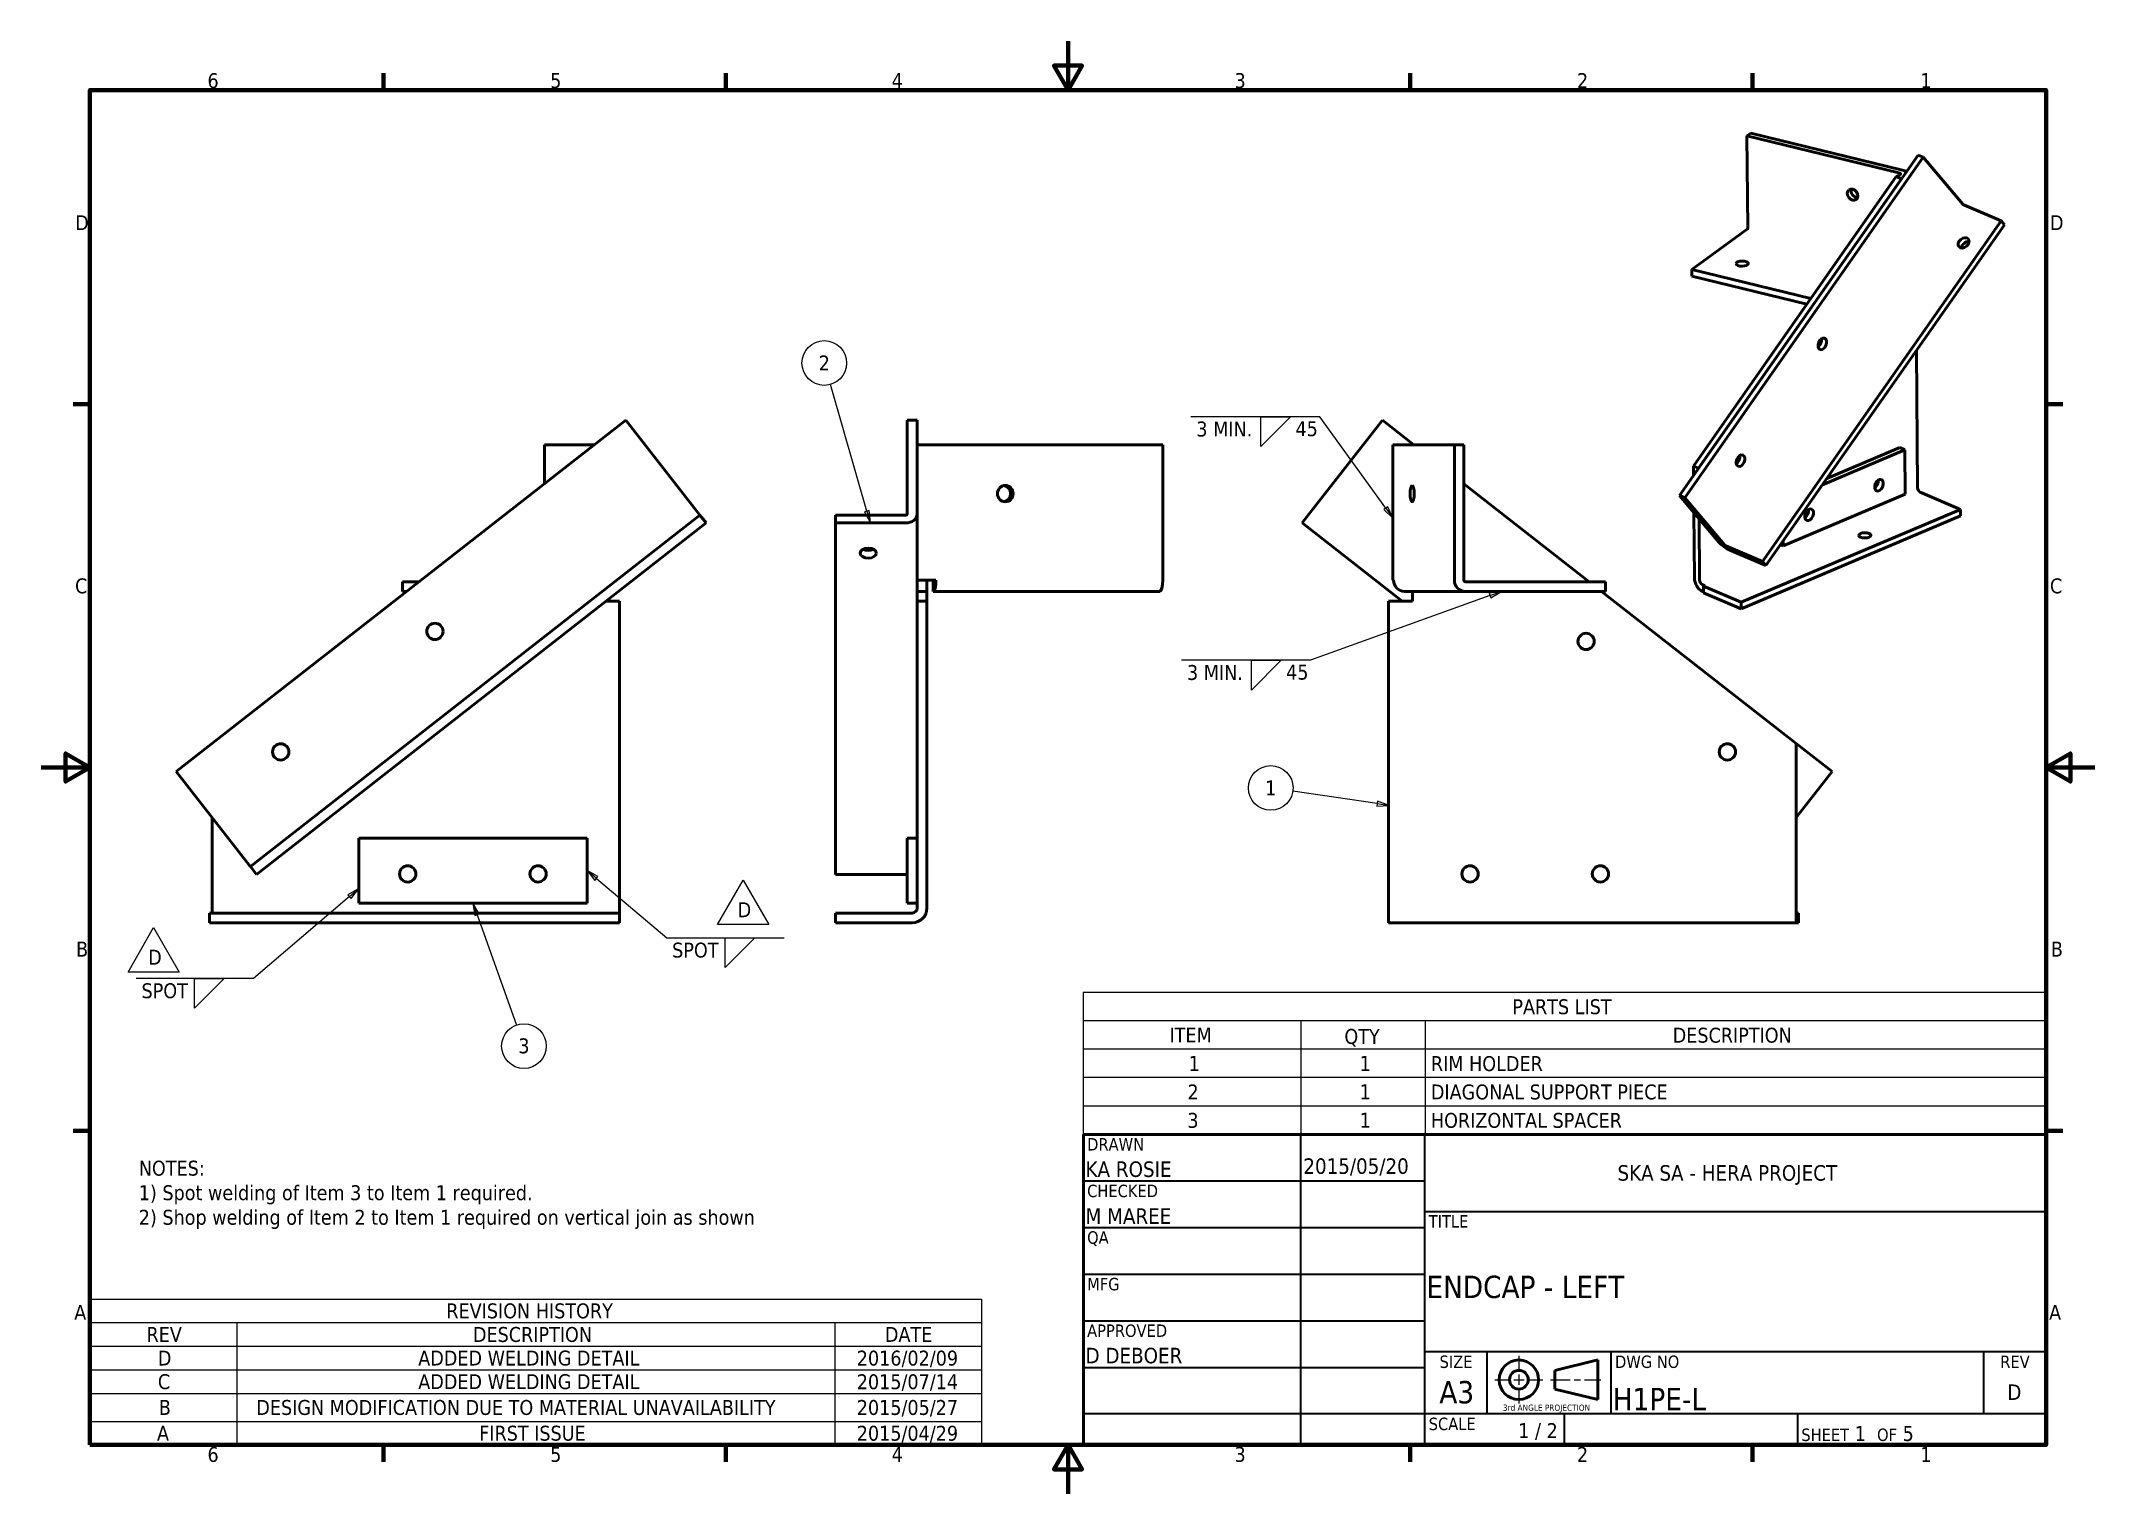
# Model space of a CAD drawing. Header units: millimetres. Extents: x 0 to 840, y 0 to 594.
import ezdxf
from ezdxf.enums import TextEntityAlignment as Align

# ---------------------------------------------------------------- set-up
doc = ezdxf.new("R2010")
doc.units = ezdxf.units.MM
doc.header["$LTSCALE"] = 2
for name, color, linetype, lineweight in [('Border (ANSI)', 7, 'Continuous', 70), ('Sketch Geometry (ANSI)', 7, 'Continuous', 25), ('Symbol (ANSI)', 7, 'Continuous', 25), ('Title (ANSI)', 7, 'Continuous', 50), ('Visible (ANSI)', 7, 'Continuous', 50)]:
    doc.layers.add(name, color=color, linetype=linetype, lineweight=lineweight)
doc.styles.add('Note Text (ANSI)', font='tahoma.ttf')
doc.styles.add('Text Style30', font='tahoma.ttf')
doc.styles.add('Text Style38', font='tahoma.ttf')
doc.styles.add('Text Style39', font='tahoma.ttf')

# ---------------------------------------------------------------- blocks, each defined once
blk = doc.blocks.new('Borders Default Border')
at = {"layer": 'Border (ANSI)'}
for p, q in [((70, 287), (70, 290.45)), ((140, 287), (140, 290.45)), ((280, 287), (280, 290.45)), ((350, 287), (350, 290.45)), ((10, 222.75), (6.55, 222.75)), ((410, 222.75), (413.45, 222.75)), ((10, 74.25), (6.55, 74.25)), ((410, 74.25), (413.45, 74.25)), ((70, 10), (70, 6.55)), ((140, 10), (140, 6.55)), ((280, 10), (280, 6.55)), ((350, 10), (350, 6.55))]:
    blk.add_line(p, q, dxfattribs=at)
at = {"layer": 'Border (ANSI)', "flags": 128}
for points in [[(210, 297), (210, 287), (207.11, 292), (212.89, 292), (210, 287)], [(10, 10), (10, 287), (410, 287), (410, 10), (10, 10)], [(0, 148.5), (10, 148.5), (5, 151.39), (5, 145.61), (10, 148.5)], [(420, 148.5), (410, 148.5), (415, 151.39), (415, 145.61), (410, 148.5)], [(210, 0), (210, 10), (207.11, 5), (212.89, 5), (210, 10)]]:
    blk.add_lwpolyline(points, dxfattribs=at)
at = {"layer": 'Border (ANSI)', "char_height": 3.05, "attachment_point": 7, "style": 'Note Text (ANSI)'}
for s, insert in [('6', (34.03, 287.34)), ('5', (104.11, 287.34)), ('4', (173.94, 287.4)), ('3', (244.05, 287.34)), ('2', (314.08, 287.4)), ('1', (384.31, 287.4)), ('D', (6.96, 258.35)), ('D', (410.81, 258.35)), ('C', (6.95, 184.05)), ('C', (410.8, 184.05)), ('B', (7.15, 109.85)), ('B', (410.99, 109.85)), ('A', (6.78, 35.6)), ('A', (410.63, 35.6)), ('6', (34.03, 6.49)), ('5', (104.11, 6.49)), ('4', (173.94, 6.55)), ('3', (244.05, 6.49)), ('2', (314.08, 6.55)), ('1', (384.31, 6.55))]:
    blk.add_mtext(s, dxfattribs=dict(at, insert=insert))
blk = doc.blocks.new('Title Blocks ANSI - Large')
at = {"layer": 'Title (ANSI)'}
for p, q in [((127, 189.23), (127, 125.73)), ((323.85, 189.23), (127, 189.23)), ((323.85, 125.73), (323.85, 189.23)), ((127, 125.73), (323.85, 125.73))]:
    blk.add_line(p, q, dxfattribs=at)
at = {"layer": 'Title (ANSI)', "lineweight": 35}
for p, q in [((171.45, 125.73), (171.45, 189.23)), ((196.85, 125.73), (196.85, 189.23)), ((127, 179.7), (196.85, 179.7)), ((196.85, 173.48), (323.85, 173.48)), ((127, 170.18), (196.85, 170.18)), ((127, 160.65), (196.85, 160.65)), ((127, 151.13), (196.85, 151.13)), ((323.85, 144.78), (196.85, 144.78)), ((209.55, 132.08), (209.55, 144.78)), ((234.95, 132.08), (234.95, 144.78)), ((311.15, 132.08), (311.15, 144.78)), ((127, 141.6), (196.85, 141.6)), ((196.85, 132.08), (127, 132.08)), ((323.85, 132.08), (196.85, 132.08)), ((225.3, 132.08), (225.3, 125.73)), ((273.05, 132.08), (273.05, 125.73))]:
    blk.add_line(p, q, dxfattribs=at)
at = {"layer": 'Title (ANSI)', "style": 'Text Style38'}
for s, p in [('DRAWN', (127.76, 188.47)), ('CHECKED', (127.76, 178.94)), ('TITLE', (197.61, 172.72)), ('QA', (127.76, 169.42)), ('MFG', (127.76, 159.89)), ('APPROVED', (127.76, 150.37)), ('DWG NO', (235.71, 144.02)), ('SCALE', (197.61, 131.32))]:
    blk.add_text(s, height=2.54, dxfattribs=at).set_placement(p, align=Align.TOP_LEFT)
for s, p in [('SIZE', (203.2, 144.02)), ('REV', (317.5, 144.02))]:
    blk.add_text(s, height=2.54, dxfattribs=at).set_placement(p, align=Align.TOP_CENTER)
at = {"layer": 'Title (ANSI)', "insert": (273.81, 126.49), "char_height": 3.048, "attachment_point": 7, "style": 'Note Text (ANSI)'}
blk.add_mtext('\\fTahoma|b0|i0;\\H2.5400;SHEET\\fTahoma|b0|i0;\\H3.0480; 1  \\fTahoma|b0|i0;\\H2.5400;OF\\fTahoma|b0|i0;\\H3.0480; 5 ', dxfattribs=at)
at = {"layer": 'Title (ANSI)'}
for tag, p, height, style in [('AUTHOR_001', (127.44, 180.53), 3.17, 'Text Style39'), ('CREATION_DATE_001', (171.98, 181.16), 3.17, 'Text Style39'), ('COMPANY_001', (236.22, 179.77), 3.17, 'Text Style39'), ('CHECKED_BY_001', (127.44, 170.94), 3.17, 'Text Style39'), ('TITLE_001', (197.15, 155.77), 4.57, 'Text Style30'), ('ENG_APPROVED_BY_001', (127.44, 142.43), 3.17, 'Text Style39'), ('Sheet_Size_001', (199.78, 134.24), 4.57, 'Text Style30'), ('PART_NUMBER_001', (235.25, 132.84), 4.57, 'Text Style30'), ('REVISION_NUMBER_001', (315.93, 134.94), 3.17, 'Text Style39'), ('Initial_View_Scale_001', (215.92, 127.15), 3.05, 'Note Text (ANSI)')]:
    blk.add_attdef(tag, p, '', height=height, dxfattribs=dict(at, style=style))
at = {"layer": 'Title (ANSI)', "style": 'Text Style39'}
for tag, p in [('CHECKED_DATE', (172.21, 170.94)), ('MFG_APPROVED_BY', (127.76, 151.89)), ('MFG_APPROVED_DATE', (172.21, 151.89)), ('ENG_APPROVAL_DATE', (172.21, 142.37))]:
    blk.add_attdef(tag, text='', height=3.17, dxfattribs=at).set_placement(p, align=Align.BOTTOM_LEFT)
blk = doc.blocks.new('3rd ANGLE PROJECTION')
at = {"layer": 'Sketch Geometry (ANSI)', "lineweight": 25}
for p, q in [((-6.99, 5.75), (-6.99, 2.5)), ((-12.74, 0), (-9.49, 0)), ((-8.24, 0), (-5.74, 0)), ((-6.99, 1.25), (-6.99, -1.25)), ((-4.49, 0), (-1.24, 0)), ((0.64, 0), (5.33, 0)), ((6.33, 0), (7.83, 0)), ((8.83, 0), (12.74, 0)), ((-6.99, -2.5), (-6.99, -5.75))]:
    blk.add_line(p, q, dxfattribs=at)
at = {"layer": 'Sketch Geometry (ANSI)', "lineweight": 50}
for p, q in [((1.62, 2.25), (11.99, 4.75)), ((1.62, 2.25), (1.62, -2.25)), ((11.99, 4.75), (11.99, -4.75)), ((1.62, -2.25), (11.99, -4.75))]:
    blk.add_line(p, q, dxfattribs=at)
for radius in [4.75, 2.25]:
    blk.add_circle((-6.99, 0), radius, dxfattribs=at)
at = {"layer": 'Symbol (ANSI)', "insert": (-10.85, -5.98), "char_height": 1.5, "attachment_point": 1, "style": 'Note Text (ANSI)'}
blk.add_mtext('\\fTahoma|b0|i0;\\H1.5000;3rd ANGLE PROJECTION', dxfattribs=at)
blk = doc.blocks.new('Balloon1')
at = {"layer": 'Symbol (ANSI)'}
for p, q in [((273.22, 141.11), (255.97, 143.65)), ((273.29, 141.6), (273.15, 140.62)), ((273.15, 140.62), (275.68, 140.75)), ((273.22, 141.11), (275.68, 140.75)), ((275.68, 140.75), (273.29, 141.6))]:
    blk.add_line(p, q, dxfattribs=at)
at = {"layer": 'Symbol (ANSI)', "flags": 128}
blk.add_lwpolyline([(273.15, 140.62), (275.68, 140.75), (273.29, 141.6), (273.15, 140.62)], dxfattribs=at)
at = {"layer": 'Symbol (ANSI)'}
blk.add_circle((251.46, 144.32), 4.57, dxfattribs=at)
blk.add_solid([(273.15, 140.62), (275.68, 140.75), (273.29, 141.6), (273.15, 140.62)], dxfattribs=at)
at = {"layer": 'Symbol (ANSI)', "insert": (251.46, 144.32), "char_height": 3.05, "attachment_point": 5, "style": 'Note Text (ANSI)'}
blk.add_mtext('1', dxfattribs=at)
blk = doc.blocks.new('Balloon2')
at = {"layer": 'Symbol (ANSI)'}
for p, q in [((168.88, 200.89), (161.42, 226.82)), ((169.36, 201.03), (168.4, 200.75)), ((168.4, 200.75), (169.58, 198.49)), ((168.88, 200.89), (169.58, 198.49)), ((169.58, 198.49), (169.36, 201.03))]:
    blk.add_line(p, q, dxfattribs=at)
at = {"layer": 'Symbol (ANSI)', "flags": 128}
blk.add_lwpolyline([(168.4, 200.75), (169.58, 198.49), (169.36, 201.03), (168.4, 200.75)], dxfattribs=at)
at = {"layer": 'Symbol (ANSI)'}
blk.add_circle((160.16, 231.19), 4.57, dxfattribs=at)
blk.add_solid([(168.4, 200.75), (169.58, 198.49), (169.36, 201.03), (168.4, 200.75)], dxfattribs=at)
at = {"layer": 'Symbol (ANSI)', "insert": (160.16, 231.19), "char_height": 3.05, "attachment_point": 5, "style": 'Note Text (ANSI)'}
blk.add_mtext('2', dxfattribs=at)
blk = doc.blocks.new('Balloon3')
at = {"layer": 'Symbol (ANSI)'}
for p, q in [((89.15, 118.4), (88.31, 120.75)), ((89.62, 118.57), (88.31, 120.75)), ((88.31, 120.75), (88.68, 118.23)), ((88.68, 118.23), (89.62, 118.57)), ((89.15, 118.4), (97.21, 95.84))]:
    blk.add_line(p, q, dxfattribs=at)
at = {"layer": 'Symbol (ANSI)', "flags": 128}
blk.add_lwpolyline([(89.62, 118.57), (88.31, 120.75), (88.68, 118.23), (89.62, 118.57)], dxfattribs=at)
at = {"layer": 'Symbol (ANSI)'}
blk.add_circle((98.74, 91.54), 4.57, dxfattribs=at)
blk.add_solid([(89.62, 118.57), (88.31, 120.75), (88.68, 118.23), (89.62, 118.57)], dxfattribs=at)
at = {"layer": 'Symbol (ANSI)', "insert": (98.74, 91.57), "char_height": 3.05, "attachment_point": 5, "style": 'Note Text (ANSI)'}
blk.add_mtext('3', dxfattribs=at)
blk = doc.blocks.new('PARTS LIST')
at = {"layer": 'Symbol (ANSI)'}
for p, q in [((410, 102.52), (213.08, 102.52)), ((213.08, 102.52), (213.08, 96.72)), ((410, 102.52), (410, 96.72)), ((410, 96.72), (213.08, 96.72)), ((213.08, 96.72), (213.08, 90.91)), ((257.63, 96.72), (257.63, 90.91)), ((283.02, 96.72), (283.02, 90.91)), ((410, 96.72), (410, 90.91)), ((410, 90.91), (213.08, 90.91)), ((213.08, 90.91), (213.08, 73.5)), ((257.63, 90.91), (257.63, 73.5)), ((283.02, 90.91), (283.02, 73.5)), ((410, 90.91), (410, 73.5)), ((410, 85.11), (213.08, 85.11)), ((410, 79.3), (213.08, 79.3)), ((410, 73.5), (213.08, 73.5))]:
    blk.add_line(p, q, dxfattribs=at)
at = {"layer": 'Symbol (ANSI)', "attachment_point": 7, "style": 'Note Text (ANSI)'}
for s, insert, char_height in [('PARTS LIST', (300.87, 98.01), 3.048), ('ITEM', (230.75, 92.29), 3.048), ('QTY', (266.52, 91.46), 3.048), ('DESCRIPTION', (333.66, 92.19), 3.048), ('1', (234.67, 86.48), 3.05), ('1', (269.64, 86.48), 3.05), ('RIM HOLDER', (284.21, 86.39), 3.048), ('2', (234.43, 80.65), 3.05), ('1', (269.64, 80.68), 3.05), ('DIAGONAL SUPPORT PIECE', (284.21, 80.59), 3.048), ('3', (234.41, 74.78), 3.05), ('1', (269.64, 74.87), 3.05), ('HORIZONTAL SPACER', (284.21, 74.78), 3.048)]:
    blk.add_mtext(s, dxfattribs=dict(at, insert=insert, char_height=char_height))
blk = doc.blocks.new('Welding Symbol Identifier1')
at = {"layer": 'Symbol (ANSI)'}
for p, q in [((261.53, 220.21), (235.14, 220.21)), ((249.43, 220.21), (255.53, 220.21)), ((255.53, 220.21), (249.43, 214.11)), ((249.43, 214.11), (249.43, 220.21)), ((275, 201.51), (261.53, 220.21)), ((275.4, 201.8), (274.59, 201.21)), ((276.46, 199.48), (275.4, 201.8)), ((274.59, 201.21), (276.46, 199.48)), ((275, 201.51), (276.46, 199.48))]:
    blk.add_line(p, q, dxfattribs=at)
at = {"layer": 'Symbol (ANSI)', "flags": 128}
blk.add_lwpolyline([(274.59, 201.21), (276.46, 199.48), (275.4, 201.8), (274.59, 201.21)], dxfattribs=at)
at = {"layer": 'Symbol (ANSI)'}
blk.add_solid([(274.59, 201.21), (276.46, 199.48), (275.4, 201.8), (274.59, 201.21)], dxfattribs=at)
at = {"layer": 'Symbol (ANSI)', "char_height": 3.048, "attachment_point": 7, "style": 'Note Text (ANSI)'}
for s, insert in [('3 MIN.', (236.25, 216.11)), ('45', (256.52, 216.18))]:
    blk.add_mtext(s, dxfattribs=dict(at, insert=insert))
blk = doc.blocks.new('Welding Symbol Identifier2')
at = {"layer": 'Symbol (ANSI)'}
for p, q in [((296.28, 183.64), (259.61, 170.43)), ((298.63, 184.48), (296.11, 184.11)), ((296.11, 184.11), (296.45, 183.17)), ((296.28, 183.64), (298.63, 184.48)), ((296.45, 183.17), (298.63, 184.48)), ((259.61, 170.43), (233.22, 170.43)), ((247.51, 170.43), (253.61, 170.43)), ((253.61, 170.43), (247.51, 164.34)), ((247.51, 164.34), (247.51, 170.43))]:
    blk.add_line(p, q, dxfattribs=at)
at = {"layer": 'Symbol (ANSI)', "flags": 128}
blk.add_lwpolyline([(296.45, 183.17), (298.63, 184.48), (296.11, 184.11), (296.45, 183.17)], dxfattribs=at)
at = {"layer": 'Symbol (ANSI)'}
blk.add_solid([(296.45, 183.17), (298.63, 184.48), (296.11, 184.11), (296.45, 183.17)], dxfattribs=at)
at = {"layer": 'Symbol (ANSI)', "char_height": 3.048, "attachment_point": 7, "style": 'Note Text (ANSI)'}
for s, insert in [('3 MIN.', (234.33, 166.34)), ('45', (254.6, 166.41))]:
    blk.add_mtext(s, dxfattribs=dict(at, insert=insert))
blk = doc.blocks.new('REVISION HISTORY')
at = {"layer": 'Symbol (ANSI)'}
for p, q in [((10, 39.84), (192.34, 39.84)), ((10, 39.84), (10, 35.02)), ((192.34, 39.84), (192.34, 35.02)), ((10, 35.02), (192.34, 35.02)), ((10, 35.02), (10, 30.19)), ((40, 35.02), (40, 30.19)), ((162.34, 35.02), (162.34, 30.19)), ((192.34, 35.02), (192.34, 30.19)), ((10, 30.19), (192.34, 30.19)), ((10, 30.19), (10, 10)), ((40, 30.19), (40, 10)), ((162.34, 30.19), (162.34, 10)), ((192.34, 30.19), (192.34, 10)), ((10, 25.36), (192.34, 25.36)), ((10, 20.53), (192.34, 20.53)), ((10, 14.83), (192.34, 14.83)), ((10, 10), (192.34, 10))]:
    blk.add_line(p, q, dxfattribs=at)
at = {"layer": 'Symbol (ANSI)', "attachment_point": 7, "style": 'Note Text (ANSI)'}
for s, insert, char_height in [('REVISION HISTORY', (82.87, 35.84), 3.048), ('REV', (21.56, 31.08), 3.048), ('DESCRIPTION', (88.32, 31.01), 3.048), ('DATE', (172.56, 31.08), 3.048), ('D', (23.88, 26.25), 3.05), ('ADDED WELDING DETAIL', (77.13, 26.19), 3.048), ('2016/02/09', (166.8, 25.85), 3.048), ('C', (23.88, 21.37), 3.05), ('ADDED WELDING DETAIL', (77.13, 21.37), 3.048), ('2015/07/14', (166.8, 21.02), 3.048), ('B', (24.07, 16.16), 3.05), ('DESIGN MODIFICATION DUE TO MATERIAL UNAVAILABILITY', (44.02, 16.09), 3.048), ('2015/05/27', (166.8, 15.76), 3.048), ('A', (23.7, 10.89), 3.05), ('FIRST ISSUE', (89.59, 10.83), 3.048), ('2015/04/29', (166.8, 10.49), 3.048)]:
    blk.add_mtext(s, dxfattribs=dict(at, insert=insert, char_height=char_height))
blk = doc.blocks.new('Welding Symbol Identifier3')
at = {"layer": 'Symbol (ANSI)'}
for p, q in [((113.56, 125.81), (111.64, 127.42)), ((113.88, 126.19), (111.64, 127.42)), ((111.64, 127.42), (113.23, 125.43)), ((113.23, 125.43), (113.88, 126.19)), ((113.56, 125.81), (127.98, 113.68)), ((127.98, 113.68), (151.97, 113.68)), ((139.87, 113.68), (145.97, 113.68)), ((145.97, 113.68), (139.87, 107.59)), ((139.87, 107.59), (139.87, 113.68))]:
    blk.add_line(p, q, dxfattribs=at)
at = {"layer": 'Symbol (ANSI)', "flags": 128}
blk.add_lwpolyline([(113.88, 126.19), (111.64, 127.42), (113.23, 125.43), (113.88, 126.19)], dxfattribs=at)
at = {"layer": 'Symbol (ANSI)'}
blk.add_solid([(113.88, 126.19), (111.64, 127.42), (113.23, 125.43), (113.88, 126.19)], dxfattribs=at)
at = {"layer": 'Symbol (ANSI)', "insert": (129.05, 109.59), "char_height": 3.048, "attachment_point": 7, "style": 'Note Text (ANSI)'}
blk.add_mtext('SPOT', dxfattribs=at)
blk = doc.blocks.new('Welding Symbol Identifier4')
at = {"layer": 'Symbol (ANSI)'}
for p, q in [((63.07, 122.11), (43.46, 105.37)), ((64.98, 123.73), (62.75, 122.49)), ((62.75, 122.49), (63.4, 121.73)), ((63.07, 122.11), (64.98, 123.73)), ((63.4, 121.73), (64.98, 123.73)), ((43.46, 105.37), (19.47, 105.37)), ((31.36, 105.37), (37.46, 105.37)), ((37.46, 105.37), (31.36, 99.27)), ((31.36, 99.27), (31.36, 105.37))]:
    blk.add_line(p, q, dxfattribs=at)
at = {"layer": 'Symbol (ANSI)', "flags": 128}
blk.add_lwpolyline([(63.4, 121.73), (64.98, 123.73), (62.75, 122.49), (63.4, 121.73)], dxfattribs=at)
at = {"layer": 'Symbol (ANSI)'}
blk.add_solid([(63.4, 121.73), (64.98, 123.73), (62.75, 122.49), (63.4, 121.73)], dxfattribs=at)
at = {"layer": 'Symbol (ANSI)', "insert": (20.54, 101.28), "char_height": 3.048, "attachment_point": 7, "style": 'Note Text (ANSI)'}
blk.add_mtext('SPOT', dxfattribs=at)
blk = doc.blocks.new('Revision Tag1')
at = {"layer": 'Symbol (ANSI)'}
for p, q in [((138.33, 116.39), (143.57, 125.46)), ((143.57, 125.46), (148.8, 116.39)), ((148.8, 116.39), (138.33, 116.39))]:
    blk.add_line(p, q, dxfattribs=at)
at = {"layer": 'Symbol (ANSI)', "insert": (142.45, 117.89), "char_height": 3.05, "attachment_point": 7, "style": 'Note Text (ANSI)'}
blk.add_mtext('D', dxfattribs=at)
blk = doc.blocks.new('Revision Tag2')
at = {"layer": 'Symbol (ANSI)'}
for p, q in [((17.78, 106.69), (23.02, 115.76)), ((23.02, 115.76), (28.25, 106.69)), ((28.25, 106.69), (17.78, 106.69))]:
    blk.add_line(p, q, dxfattribs=at)
at = {"layer": 'Symbol (ANSI)', "insert": (21.9, 108.19), "char_height": 3.05, "attachment_point": 7, "style": 'Note Text (ANSI)'}
blk.add_mtext('D', dxfattribs=at)

msp = doc.modelspace()

# ---------------------------------------------------------------- linework, layer by layer
at = {"layer": 'Visible (ANSI)'}
for p, q in [((699.21, 556.37), (697.68, 555.26)), ((697.68, 555.26), (759.82, 540.16)), ((698, 517.68), (697.68, 555.26)), ((761.34, 541.27), (699.21, 556.37)), ((767.67, 547.42), (670.11, 408.19)), ((672.21, 407.29), (769.77, 546.52)), ((769.77, 546.52), (767.67, 547.42)), ((769.77, 546.52), (786.03, 527.26)), ((758.76, 538.59), (675.82, 420.22)), ((677.92, 419.33), (760.86, 537.7)), ((760.11, 539.16), (758.76, 538.59)), ((760.86, 537.7), (758.76, 538.59)), ((801.67, 520.45), (786.6, 526.85)), ((675.15, 500.63), (697.75, 517.04)), ((704.11, 381.22), (801.67, 520.45)), ((705.44, 379.64), (803, 518.87)), ((801.67, 520.45), (803, 518.87)), ((675.18, 497.91), (675.15, 500.63)), ((723.87, 488.79), (675.15, 500.63)), ((675.18, 497.91), (722.24, 486.47)), ((767.02, 467.51), (767.5, 411.35)), ((55.24, 295.34), (239.11, 439)), ((239.11, 439), (269.07, 400.65)), ((354.28, 439), (358.28, 439)), ((354.28, 439), (354.28, 400.65)), ((358.28, 400.65), (358.28, 439)), ((518.64, 400.65), (548.6, 439)), ((548.6, 439), (561.44, 428.97)), ((205.84, 428.97), (226.27, 428.97)), ((205.84, 413), (205.84, 428.97)), ((365.84, 428.97), (358.28, 428.97)), ((365.84, 428.97), (458.74, 428.97)), ((458.74, 428.97), (458.74, 373.64)), ((553.12, 428.97), (552.91, 428.97)), ((552.91, 373.64), (552.91, 428.97)), ((553.12, 428.97), (578.01, 428.97)), ((578.01, 428.97), (578.01, 373.64)), ((578.01, 428.97), (581.88, 428.97)), ((581.88, 373.64), (581.88, 428.97)), ((675.82, 420.22), (675.85, 416.37)), ((677.92, 419.33), (675.82, 420.22)), ((762.3, 426.91), (728.55, 412.62)), ((730.33, 415.16), (760.2, 427.8)), ((762.3, 426.91), (760.2, 427.8)), ((762.45, 408.8), (762.3, 426.91)), ((581.88, 413), (633.11, 372.97)), ((670.11, 408.19), (686.37, 388.93)), ((672.21, 407.29), (670.11, 408.19)), ((688.47, 388.03), (672.21, 407.29)), ((712.51, 387.65), (762.45, 408.8)), ((768.56, 409.55), (785.02, 402.55)), ((85.61, 256.47), (269.48, 400.12)), ((88.08, 253.32), (271.95, 396.97)), ((269.48, 400.12), (269.07, 400.65)), ((269.48, 400.12), (271.95, 396.97)), ((324.95, 400.12), (353.62, 400.12)), ((324.95, 400.12), (324.95, 396.97)), ((324.95, 396.97), (353.62, 396.97)), ((324.95, 253.32), (324.95, 396.97)), ((358.28, 400.65), (358.28, 369.18)), ((518.64, 400.65), (515.77, 396.97)), ((556.73, 364.97), (515.77, 396.97)), ((675.98, 401.24), (676.21, 374.48)), ((678.31, 373.59), (678.09, 398.73)), ((785.02, 402.55), (695.29, 364.56)), ((785.05, 399.83), (695.32, 361.84)), ((785.05, 399.83), (785.02, 402.55)), ((704.11, 381.22), (689.04, 387.62)), ((712.51, 387.65), (711.39, 388.12)), ((712.49, 389.69), (712.51, 387.65)), ((690.38, 386.04), (705.44, 379.64)), ((704.11, 381.22), (705.44, 379.64)), ((147.88, 368.97), (147.88, 372.97)), ((154.6, 372.97), (147.88, 372.97)), ((365.84, 373.64), (358.28, 373.64)), ((362.28, 373.64), (362.28, 368.97)), ((364.8, 372.97), (364.8, 368.97)), ((365.84, 373.64), (366.01, 373.64)), ((553.12, 373.64), (552.91, 373.64)), ((553.12, 373.64), (553.16, 373.64)), ((639.83, 372.97), (582.52, 372.97)), ((639.83, 368.97), (639.83, 372.97)), ((679.37, 371.79), (680.42, 371.34)), ((680.42, 371.34), (679.88, 371.11)), ((679.88, 371.11), (679.9, 368.39)), ((695.29, 364.56), (679.88, 371.11)), ((147.88, 368.97), (149.48, 368.97)), ((236.62, 364.97), (230.99, 364.97)), ((236.62, 364.97), (236.62, 239.5)), ((358.28, 368.97), (358.28, 369.18)), ((362.28, 368.97), (358.28, 368.97)), ((358.28, 368.97), (358.28, 367.62)), ((358.28, 364.97), (358.28, 367.62)), ((362.28, 364.97), (358.28, 364.97)), ((358.28, 364.97), (358.28, 239.5)), ((362.28, 368.97), (362.28, 364.97)), ((362.28, 239.5), (362.28, 364.97)), ((364.8, 368.97), (457.53, 368.97)), ((560.91, 364.97), (551.09, 364.97)), ((551.09, 239.5), (551.09, 364.97)), ((557.67, 368.97), (582.52, 368.97)), ((560.91, 368.97), (560.91, 364.97)), ((582.52, 368.97), (639.83, 368.97)), ((638.23, 368.97), (717.76, 306.84)), ((679.9, 368.86), (679.39, 369.07)), ((695.32, 361.84), (679.9, 368.39)), ((695.32, 361.84), (695.29, 364.56)), ((717.76, 306.84), (717.76, 239.5)), ((717.76, 306.84), (732.47, 295.34)), ((85.2, 256.99), (55.24, 295.34)), ((732.47, 295.34), (717.76, 276.52)), ((69.95, 239.5), (69.95, 276.52)), ((223.28, 268.17), (129.95, 268.17)), ((129.95, 268.17), (129.95, 241.5)), ((223.28, 241.5), (223.28, 268.17)), ((354.28, 241.5), (354.28, 268.17)), ((354.28, 268.17), (358.28, 268.17)), ((85.61, 256.47), (85.2, 256.99)), ((85.61, 256.47), (88.08, 253.32)), ((353.62, 253.32), (324.95, 253.32)), ((236.62, 237.5), (68.94, 237.5)), ((68.94, 233.5), (68.94, 237.5)), ((69.95, 239.5), (69.95, 237.5)), ((129.95, 241.5), (223.28, 241.5)), ((236.62, 239.5), (236.62, 237.5)), ((236.62, 233.5), (236.62, 237.5)), ((356.28, 237.5), (324.95, 237.5)), ((324.95, 233.5), (324.95, 237.5)), ((354.28, 241.5), (358.28, 241.5)), ((551.09, 233.5), (551.09, 239.5)), ((717.76, 233.5), (717.76, 239.5)), ((717.76, 237.5), (718.78, 237.5)), ((718.78, 237.5), (718.78, 233.5)), ((236.62, 233.5), (68.94, 233.5)), ((356.28, 233.5), (324.95, 233.5)), ((551.09, 233.5), (717.76, 233.5)), ((718.78, 233.5), (717.76, 233.5))]:
    msp.add_line(p, q, dxfattribs=at)
for centre in [(161.07, 352.64), (631.9, 348.54), (98.02, 303.39), (689.69, 303.39), (149.95, 253.5), (203.28, 253.5), (584.43, 253.5), (637.76, 253.5)]:
    msp.add_circle(centre, 3.33, dxfattribs=at)
for radius in [2, 6]:
    msp.add_arc((356.28, 239.5), radius, 270, 0, dxfattribs=at)
for centre, major_axis, ratio, start_param, end_param in [((759.06, 539.61), (1.5, 0.01), 0.423998, 5.485039, 7.317634), ((759.06, 539.61), (-4.5, -0.04), 0.423998, 3.681414, 4.176042), ((742.39, 532.32), (1.47, -2.02), 0.778491, 3.646525, 5.778253), ((786.38, 527.12), (-0.409, 0.287), 0.237129, 0.730917, 2.301713), ((697.75, 517.49), (-0.118, -0.486), 0.462794, 0.498719, 2.069516), ((787.63, 509.91), (-1.91, -1.61), 0.723327, 3.75148, 5.673298), ((726.41, 471.08), (0.98, 2.3), 0.648512, 3.922975, 5.501803), ((692.96, 423.34), (-0.98, -2.3), 0.648512, 0.781382, 2.36021), ((692.96, 423.34), (0.98, 2.3), 0.648512, 3.922975, 5.501803), ((393.31, 408.97), (0, -3.33), 0.965926, 0.16147, 2.980122), ((749.58, 413.31), (-0.98, -2.3), 0.648512, 0.781382, 2.36021), ((749.58, 413.31), (0.98, 2.3), 0.648512, 3.922975, 5.501803), ((768.55, 410.9), (0.58, -1.38), 0.632185, 4.133347, 5.704143), ((353.62, 400.65), (4.67, 0), 0.788011, 4.712389, 6.283185), ((353.62, 400.65), (0.667, 0), 0.788011, 4.712389, 6.283185), ((721.04, 401.22), (-0.98, -2.3), 0.648512, 0.781382, 2.36021), ((721.04, 401.22), (0.98, 2.3), 0.648512, 3.922975, 5.501803), ((688.82, 387.89), (2.87, -2.01), 0.237129, 3.872509, 5.443305), ((688.82, 387.89), (-0.409, 0.287), 0.237129, 0.730917, 2.301713), ((338.28, 387.81), (3.33, 0), 0.615661, 4.01725, 5.407528), ((364.8, 373.64), (0, -0.667), 0.258819, 0, 1.570796), ((364.8, 373.64), (0, -4.67), 0.258819, 0, 1.570796), ((457.53, 373.64), (0, -4.67), 0.258819, 0, 1.570796), ((557.67, 373.64), (0, -4.67), 0.965926, 4.712389, 6.283185), ((582.52, 373.64), (0, -4.67), 0.965926, 4.712389, 6.283185), ((582.52, 373.64), (0, -0.667), 0.965926, 4.712389, 6.283185), ((679.36, 373.14), (1.75, -4.14), 0.632185, 4.133347, 5.704143), ((679.36, 373.14), (0.58, -1.38), 0.632185, 4.133347, 5.704143), ((353.62, 256.99), (-4.67, 0), 0.788011, 1.570796, 1.714144)]:
    msp.add_ellipse(centre, major_axis=major_axis, ratio=ratio, start_param=start_param, end_param=end_param, dxfattribs=at)
for centre, major_axis, ratio in [((740.87, 531.21), (-1.47, 2.02), 0.778491), ((786.3, 511.49), (-1.91, -1.61), 0.723327), ((695.69, 503.02), (-2.5, -0.02), 0.423998), ((728.51, 470.19), (-0.98, -2.3), 0.648512), ((695.06, 422.45), (-0.98, -2.3), 0.648512), ((394.35, 408.97), (0, 3.33), 0.965926), ((560.76, 408.97), (0, 3.33), 0.258819), ((751.68, 412.41), (0.98, 2.3), 0.648512), ((723.14, 400.33), (0.98, 2.3), 0.648512), ((338.28, 384.66), (3.33, 0), 0.615661), ((745.91, 391.93), (-2.5, -0.02), 0.423998)]:
    msp.add_ellipse(centre, major_axis=major_axis, ratio=ratio, dxfattribs=at)

# ---------------------------------------------------------------- block references
for name, p, xscale, yscale, zscale in [('Borders Default Border', (0, 0), 2, 2, 2), ('3rd ANGLE PROJECTION', (616.29, 46.69), 1.7, 1.7, 1.7)]:
    msp.add_blockref(name, p, dxfattribs=dict(xscale=xscale, yscale=yscale, zscale=zscale))
at = {"xscale": 2, "yscale": 2, "zscale": 2}
msp.add_blockref('Title Blocks ANSI - Large', (172.3, -231.46), dxfattribs=at).add_auto_attribs({'ENG_APPROVED_BY_001': 'D DEBOER', 'AUTHOR_001': 'KA ROSIE', 'CHECKED_BY_001': 'M MAREE', 'CREATION_DATE_001': '2015/05/20', 'PART_NUMBER_001': 'H1PE-L', 'TITLE_001': 'ENDCAP - LEFT', 'Sheet_Size_001': 'A3', 'COMPANY_001': 'SKA SA - HERA PROJECT', 'REVISION_NUMBER_001': 'D', 'Initial_View_Scale_001': '1 / 2'})
at = {"layer": 'Symbol (ANSI)', "xscale": 2, "yscale": 2, "zscale": 2}
for name in ['Balloon2', 'Welding Symbol Identifier1', 'Welding Symbol Identifier2', 'Balloon1', 'Welding Symbol Identifier3', 'Welding Symbol Identifier4', 'Revision Tag1', 'Balloon3', 'Revision Tag2', 'PARTS LIST', 'REVISION HISTORY']:
    msp.add_blockref(name, (0, 0), dxfattribs=at)

# ---------------------------------------------------------------- texts
at = {"layer": 'Symbol (ANSI)', "insert": (39.96, 136.23), "char_height": 6.096, "width": 261.8266, "attachment_point": 1, "line_spacing_factor": 0.987884, "style": 'Note Text (ANSI)'}
msp.add_mtext('{\\fTahoma|b0|i0;NOTES:\\P\\fTahoma|b0|i0;1) Spot welding of Item 3 to Item 1 required.\\P\\fTahoma|b0|i0;2) Shop welding of Item 2 to Item 1 required on vertical join as shown}', dxfattribs=at)

doc.saveas('drawing.dxf')
